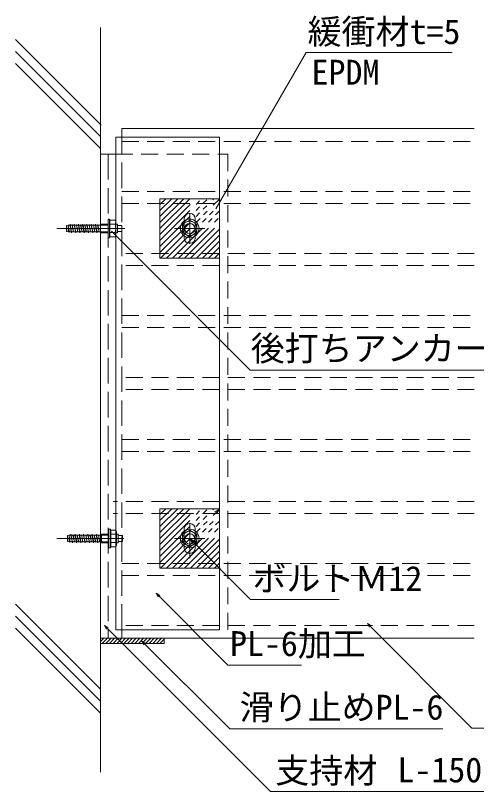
# Model space of a CAD drawing. Units: millimetres, scale not verified. Extents: x -2014 to 1947, y -1404 to 1404.
# Drawn here: x -1196 to -653, y -833 to 80 of the extents above; entities that cross this region are included whole.
import ezdxf
from ezdxf.enums import TextEntityAlignment as Align

# ---------------------------------------------------------------- set-up
doc = ezdxf.new("R2010")
doc.units = ezdxf.units.MM
doc.header["$LTSCALE"] = 10
for name, pattern in [('CHAIN2', [12, 9, -1, 1, -1]), ('DASHED2', [3, 2, -1]), ('DASHED3', [4, 3, -1]), ('DOUBLE_CHAIN1', [8.8, 5, -1, 0.6, -0.6, 0.6, -1])]:
    doc.linetypes.add(name, pattern=pattern)
for name, color, linetype, lineweight in [('0-0', 2, 'Continuous', 18), ('0-1', 7, 'Continuous', 9), ('0-3', 7, 'Continuous', 9), ('0-4', 7, 'Continuous', 18), ('0-9', 7, 'Continuous', 9)]:
    doc.layers.add(name, color=color, linetype=linetype, lineweight=lineweight)
doc.styles.add('ＭＳ ゴシック', font='')
doc.styles.get('ＭＳ ゴシック').set_extended_font_data('MS Gothic')

msp = doc.modelspace()

# ---------------------------------------------------------------- linework, layer by layer
at = {"layer": '0-0', "color": 7, "lineweight": 9}
msp.add_line((-959.86, -147.43), (-853.76, 36.34), dxfattribs=at)
at = {"layer": '0-0', "linetype": 'DASHED3'}
msp.add_line((-1070.8, -53.13), (-1070.8, -653.13), dxfattribs=at)
at = {"layer": '0-0'}
for p, q in [((-1070.8, -53.13), (-655.8, -53.13)), ((-1070.8, -653.13), (-655.8, -653.13))]:
    msp.add_line(p, q, dxfattribs=at)
at = {"layer": '0-0', "color": 7, "linetype": 'DASHED2'}
for p, q in [((-1070.8, -68.13), (-655.8, -68.13)), ((-1070.8, -127.13), (-655.8, -127.13)), ((-1070.8, -141.13), (-655.8, -141.13)), ((-655.8, -200.13), (-1070.8, -200.13)), ((-655.8, -214.13), (-1070.8, -214.13)), ((-1070.8, -273.13), (-655.8, -273.13)), ((-1070.8, -287.13), (-655.8, -287.13)), ((-655.8, -346.13), (-1070.8, -346.13)), ((-655.8, -360.13), (-1070.8, -360.13)), ((-1070.8, -419.13), (-655.8, -419.13)), ((-1070.8, -433.13), (-655.8, -433.13)), ((-655.8, -492.13), (-1080.8, -492.13)), ((-655.8, -506.13), (-1080.8, -506.13)), ((-1070.8, -565.13), (-655.8, -565.13)), ((-1070.8, -579.13), (-655.8, -579.13)), ((-655.8, -638.13), (-1070.8, -638.13))]:
    msp.add_line(p, q, dxfattribs=at)
at = {"layer": '0-0', "color": 7, "linetype": 'CHAIN2'}
for p, q in [((-1067.05, -170.63), (-1147.26, -170.63)), ((-1068.2, -535.63), (-1147.26, -535.63))]:
    msp.add_line(p, q, dxfattribs=at)
at = {"layer": '0-1', "lineweight": 18}
for p, q in [((-1095.8, 65.84), (-1095.8, -810.9)), ((-1195.8, 51.68), (-1095.17, -48.95)), ((-1195.8, 37.54), (-1095.8, -62.46)), ((-1195.8, 23.39), (-1095.8, -76.61)), ((-1195.8, -613.09), (-1095.8, -713.09)), ((-1195.8, -627.23), (-1095.8, -727.23)), ((-1195.8, -641.37), (-1095.8, -741.37))]:
    msp.add_line(p, q, dxfattribs=at)
at = {"layer": '0-3', "lineweight": 18}
for p, q in [((-1077.8, -63.13), (-955.8, -63.13)), ((-991.3, -153.13), (-990.3, -153.13)), ((-997.3, -159.13), (-997.3, -161.76)), ((-984.3, -159.13), (-984.3, -161.76)), ((-997.3, -179.51), (-997.3, -182.13)), ((-984.3, -179.51), (-984.3, -182.13)), ((-990.3, -188.13), (-991.3, -188.13)), ((-990.3, -518.13), (-991.3, -518.13)), ((-997.3, -524.13), (-997.3, -526.76)), ((-984.3, -524.13), (-984.3, -526.76)), ((-997.3, -544.51), (-997.3, -547.13)), ((-984.3, -544.51), (-984.3, -547.13)), ((-991.3, -553.13), (-990.3, -553.13)), ((-1077.8, -643.13), (-1012.8, -643.13)), ((-1077.8, -643.13), (-955.8, -643.13))]:
    msp.add_line(p, q, dxfattribs=at)
at = {"layer": '0-3'}
for p, q in [((-1077.8, -63.13), (-1077.8, -643.13)), ((-955.8, -63.13), (-955.8, -643.13)), ((-1025.8, -135.63), (-1025.8, -205.63)), ((-1025.8, -135.63), (-955.8, -135.63)), ((-955.8, -135.63), (-955.8, -205.63)), ((-1085.2, -159.63), (-1086.8, -159.63)), ((-1086.8, -159.63), (-1086.8, -181.63)), ((-1084.8, -164.13), (-1085.2, -159.63)), ((-1085.2, -181.63), (-1085.2, -159.63)), ((-1084.8, -160.82), (-1084.8, -180.44)), ((-1078.62, -165.73), (-1077.8, -162.38)), ((-1077.8, -162.38), (-1077.8, -178.88)), ((-1133.8, -166.63), (-1135.8, -167.13)), ((-1135.8, -167.13), (-1135.8, -174.13)), ((-1133.8, -166.63), (-1086.8, -166.63)), ((-1133.8, -166.63), (-1133.8, -174.63)), ((-1133.8, -167.62), (-1132.42, -174.63)), ((-1133.8, -167.8), (-1132.5, -175.13)), ((-1133.8, -168.57), (-1132.5, -175.13)), ((-1131.68, -165.63), (-1131.86, -166.63)), ((-1131.86, -166.63), (-1129.92, -175.63)), ((-1129.92, -175.63), (-1131.68, -165.63)), ((-1131.68, -165.63), (-1129.74, -174.63)), ((-1129.09, -166.13), (-1129.18, -166.63)), ((-1127.5, -175.13), (-1129.18, -166.63)), ((-1129.09, -166.13), (-1127.5, -175.13)), ((-1129.09, -166.13), (-1127.42, -174.63)), ((-1126.68, -165.63), (-1126.86, -166.63)), ((-1126.86, -166.63), (-1124.92, -175.63)), ((-1124.92, -175.63), (-1126.68, -165.63)), ((-1126.68, -165.63), (-1124.74, -174.63)), ((-1124.09, -166.13), (-1124.18, -166.63)), ((-1122.5, -175.13), (-1124.18, -166.63)), ((-1124.09, -166.13), (-1122.5, -175.13)), ((-1124.09, -166.13), (-1122.42, -174.63)), ((-1121.68, -165.63), (-1121.86, -166.63)), ((-1121.86, -166.63), (-1119.92, -175.63)), ((-1119.92, -175.63), (-1121.68, -165.63)), ((-1121.68, -165.63), (-1119.74, -174.63)), ((-1119.09, -166.13), (-1119.18, -166.63)), ((-1117.5, -175.13), (-1119.18, -166.63)), ((-1119.09, -166.13), (-1117.5, -175.13)), ((-1119.09, -166.13), (-1117.42, -174.63)), ((-1116.68, -165.63), (-1116.86, -166.63)), ((-1116.86, -166.63), (-1114.92, -175.63)), ((-1114.92, -175.63), (-1116.68, -165.63)), ((-1116.68, -165.63), (-1114.74, -174.63)), ((-1114.09, -166.13), (-1114.18, -166.63)), ((-1112.5, -175.13), (-1114.18, -166.63)), ((-1114.09, -166.13), (-1112.5, -175.13)), ((-1114.09, -166.13), (-1112.42, -174.63)), ((-1111.68, -165.63), (-1111.86, -166.63)), ((-1111.86, -166.63), (-1109.92, -175.63)), ((-1109.92, -175.63), (-1111.68, -165.63)), ((-1111.68, -165.63), (-1109.74, -174.63)), ((-1109.09, -166.13), (-1109.18, -166.63)), ((-1107.5, -175.13), (-1109.18, -166.63)), ((-1109.09, -166.13), (-1107.5, -175.13)), ((-1109.09, -166.13), (-1107.42, -174.63)), ((-1106.68, -165.63), (-1106.86, -166.63)), ((-1106.86, -166.63), (-1104.92, -175.63)), ((-1104.92, -175.63), (-1106.68, -165.63)), ((-1106.68, -165.63), (-1104.74, -174.63)), ((-1104.09, -166.13), (-1104.18, -166.63)), ((-1102.5, -175.13), (-1104.18, -166.63)), ((-1104.09, -166.13), (-1102.5, -175.13)), ((-1104.09, -166.13), (-1102.42, -174.63)), ((-1101.68, -165.63), (-1101.86, -166.63)), ((-1101.86, -166.63), (-1099.92, -175.63)), ((-1099.92, -175.63), (-1101.68, -165.63)), ((-1101.68, -165.63), (-1099.74, -174.63)), ((-1099.09, -166.13), (-1099.18, -166.63)), ((-1097.5, -175.13), (-1099.18, -166.63)), ((-1097.5, -175.13), (-1099.09, -166.13)), ((-1099.09, -166.13), (-1097.42, -174.63)), ((-1095.8, -165.63), (-1095.8, -175.63)), ((-1095.8, -165.63), (-1086.8, -165.63)), ((-1078.62, -165.73), (-1084.8, -165.73)), ((-1075.8, -165.63), (-1077.8, -165.63)), ((-1075.8, -165.63), (-1075.8, -175.63)), ((-1070.8, -167.13), (-1075.8, -167.13)), ((-1070.8, -167.13), (-1070.8, -174.13)), ((-1133.8, -174.63), (-1135.8, -174.13)), ((-1133.8, -174.63), (-1086.8, -174.63)), ((-1132.5, -175.13), (-1132.42, -174.63)), ((-1129.92, -175.63), (-1129.74, -174.63)), ((-1127.5, -175.13), (-1127.42, -174.63)), ((-1124.92, -175.63), (-1124.74, -174.63)), ((-1122.5, -175.13), (-1122.42, -174.63)), ((-1119.92, -175.63), (-1119.74, -174.63)), ((-1117.5, -175.13), (-1117.42, -174.63)), ((-1114.92, -175.63), (-1114.74, -174.63)), ((-1112.5, -175.13), (-1112.42, -174.63)), ((-1109.92, -175.63), (-1109.74, -174.63)), ((-1107.5, -175.13), (-1107.42, -174.63)), ((-1104.92, -175.63), (-1104.74, -174.63)), ((-1102.5, -175.13), (-1102.42, -174.63)), ((-1099.92, -175.63), (-1099.74, -174.63)), ((-1097.5, -175.13), (-1097.42, -174.63)), ((-1095.8, -175.63), (-1086.8, -175.63)), ((-1085.2, -181.63), (-1086.8, -181.63)), ((-1084.8, -177.13), (-1085.2, -181.63)), ((-1078.62, -175.54), (-1084.8, -175.54)), ((-1078.7, -180.44), (-1084.8, -180.44)), ((-1077.8, -178.88), (-1078.7, -180.45)), ((-1078.62, -175.54), (-1077.8, -178.88)), ((-1075.8, -175.63), (-1077.8, -175.63)), ((-1070.8, -174.13), (-1075.8, -174.13)), ((-1025.8, -205.63), (-955.8, -205.63)), ((-1025.8, -500.63), (-1025.8, -570.63)), ((-1025.8, -500.63), (-955.8, -500.63)), ((-955.8, -500.63), (-955.8, -570.63)), ((-1084.2, -524.63), (-1085.8, -524.63)), ((-1085.8, -525.13), (-1085.8, -546.13)), ((-1083.8, -529.13), (-1084.2, -524.63)), ((-1084.2, -546.63), (-1084.2, -524.63)), ((-1083.8, -525.82), (-1083.8, -545.44)), ((-1077.62, -530.73), (-1076.8, -527.38)), ((-1076.8, -527.38), (-1076.8, -543.88)), ((-1132.8, -531.63), (-1134.8, -532.13)), ((-1134.8, -532.13), (-1134.8, -539.13)), ((-1132.8, -531.63), (-1085.8, -531.63)), ((-1132.8, -531.63), (-1132.8, -539.63)), ((-1132.8, -532.62), (-1131.42, -539.63)), ((-1132.8, -532.8), (-1131.5, -540.13)), ((-1132.8, -533.57), (-1131.5, -540.13)), ((-1130.68, -530.63), (-1130.86, -531.63)), ((-1130.86, -531.63), (-1128.92, -540.63)), ((-1128.92, -540.63), (-1130.68, -530.63)), ((-1130.68, -530.63), (-1128.74, -539.63)), ((-1128.09, -531.13), (-1128.18, -531.63)), ((-1126.5, -540.13), (-1128.18, -531.63)), ((-1128.09, -531.13), (-1126.5, -540.13)), ((-1128.09, -531.13), (-1126.42, -539.63)), ((-1125.68, -530.63), (-1125.86, -531.63)), ((-1125.86, -531.63), (-1123.92, -540.63)), ((-1123.92, -540.63), (-1125.68, -530.63)), ((-1125.68, -530.63), (-1123.74, -539.63)), ((-1123.09, -531.13), (-1123.18, -531.63)), ((-1121.5, -540.13), (-1123.18, -531.63)), ((-1123.09, -531.13), (-1121.5, -540.13)), ((-1123.09, -531.13), (-1121.42, -539.63)), ((-1120.68, -530.63), (-1120.86, -531.63)), ((-1120.86, -531.63), (-1118.92, -540.63)), ((-1118.92, -540.63), (-1120.68, -530.63)), ((-1120.68, -530.63), (-1118.74, -539.63)), ((-1118.09, -531.13), (-1118.18, -531.63)), ((-1116.5, -540.13), (-1118.18, -531.63)), ((-1118.09, -531.13), (-1116.5, -540.13)), ((-1118.09, -531.13), (-1116.42, -539.63)), ((-1115.68, -530.63), (-1115.86, -531.63)), ((-1115.86, -531.63), (-1113.92, -540.63)), ((-1113.92, -540.63), (-1115.68, -530.63)), ((-1115.68, -530.63), (-1113.74, -539.63)), ((-1113.09, -531.13), (-1113.18, -531.63)), ((-1111.5, -540.13), (-1113.18, -531.63)), ((-1113.09, -531.13), (-1111.5, -540.13)), ((-1113.09, -531.13), (-1111.42, -539.63)), ((-1110.68, -530.63), (-1110.86, -531.63)), ((-1110.86, -531.63), (-1108.92, -540.63)), ((-1108.92, -540.63), (-1110.68, -530.63)), ((-1110.68, -530.63), (-1108.74, -539.63)), ((-1108.09, -531.13), (-1108.18, -531.63)), ((-1106.5, -540.13), (-1108.18, -531.63)), ((-1108.09, -531.13), (-1106.5, -540.13)), ((-1108.09, -531.13), (-1106.42, -539.63)), ((-1105.68, -530.63), (-1105.86, -531.63)), ((-1105.86, -531.63), (-1103.92, -540.63)), ((-1103.92, -540.63), (-1105.68, -530.63)), ((-1105.68, -530.63), (-1103.74, -539.63)), ((-1103.09, -531.13), (-1103.18, -531.63)), ((-1101.5, -540.13), (-1103.18, -531.63)), ((-1103.09, -531.13), (-1101.5, -540.13)), ((-1103.09, -531.13), (-1101.42, -539.63)), ((-1100.68, -530.63), (-1100.86, -531.63)), ((-1100.86, -531.63), (-1098.92, -540.63)), ((-1098.92, -540.63), (-1100.68, -530.63)), ((-1100.68, -530.63), (-1098.74, -539.63)), ((-1098.09, -531.13), (-1098.18, -531.63)), ((-1096.5, -540.13), (-1098.18, -531.63)), ((-1096.5, -540.13), (-1098.09, -531.13)), ((-1098.09, -531.13), (-1096.42, -539.63)), ((-1094.8, -530.63), (-1094.8, -540.63)), ((-1094.8, -530.63), (-1085.8, -530.63)), ((-1077.62, -530.73), (-1083.8, -530.73)), ((-1074.8, -530.63), (-1076.8, -530.63)), ((-1074.8, -530.63), (-1074.8, -540.63)), ((-1069.8, -532.13), (-1074.8, -532.13)), ((-1069.8, -532.13), (-1069.8, -539.13)), ((-1132.8, -539.63), (-1134.8, -539.13)), ((-1132.8, -539.63), (-1085.8, -539.63)), ((-1131.5, -540.13), (-1131.42, -539.63)), ((-1128.92, -540.63), (-1128.74, -539.63)), ((-1126.5, -540.13), (-1126.42, -539.63)), ((-1123.92, -540.63), (-1123.74, -539.63)), ((-1121.5, -540.13), (-1121.42, -539.63)), ((-1118.92, -540.63), (-1118.74, -539.63)), ((-1116.5, -540.13), (-1116.42, -539.63)), ((-1113.92, -540.63), (-1113.74, -539.63)), ((-1111.5, -540.13), (-1111.42, -539.63)), ((-1108.92, -540.63), (-1108.74, -539.63)), ((-1106.5, -540.13), (-1106.42, -539.63)), ((-1103.92, -540.63), (-1103.74, -539.63)), ((-1101.5, -540.13), (-1101.42, -539.63)), ((-1098.92, -540.63), (-1098.74, -539.63)), ((-1096.5, -540.13), (-1096.42, -539.63)), ((-1094.8, -540.63), (-1085.8, -540.63)), ((-1084.2, -546.63), (-1085.8, -546.63)), ((-1083.8, -542.13), (-1084.2, -546.63)), ((-1077.62, -540.54), (-1083.8, -540.54)), ((-1077.7, -545.44), (-1083.8, -545.44)), ((-1076.8, -543.88), (-1077.7, -545.45)), ((-1077.62, -540.54), (-1076.8, -543.88)), ((-1074.8, -540.63), (-1076.8, -540.63)), ((-1069.8, -539.13), (-1074.8, -539.13)), ((-1025.8, -570.63), (-955.8, -570.63)), ((-1095.8, -659.13), (-1020.8, -659.13))]:
    msp.add_line(p, q, dxfattribs=at)
at = {"layer": '0-3', "color": 2, "lineweight": 18}
for p, q in [((-1095.8, -83.13), (-1077.8, -83.13)), ((-1070.8, -643.13), (-1070.8, -653.13))]:
    msp.add_line(p, q, dxfattribs=at)
at = {"layer": '0-3', "color": 2, "linetype": 'DASHED3', "lineweight": 18}
msp.add_line((-1086.8, -83.13), (-1086.8, -653.13), dxfattribs=at)
at = {"layer": '0-3', "linetype": 'DOUBLE_CHAIN1'}
for p, q in [((-1025.8, -199.03), (-962.4, -135.63)), ((-1025.8, -191.96), (-969.48, -135.63)), ((-1025.8, -184.89), (-976.55, -135.63)), ((-1025.8, -177.81), (-983.62, -135.63)), ((-1025.8, -170.74), (-990.69, -135.63)), ((-1025.8, -163.67), (-997.76, -135.63)), ((-1025.8, -156.6), (-1004.83, -135.63)), ((-1025.8, -149.53), (-1011.9, -135.63)), ((-1025.8, -142.46), (-1018.97, -135.63)), ((-1025.33, -205.63), (-955.8, -136.1)), ((-1018.26, -205.63), (-955.8, -143.17)), ((-1011.19, -205.63), (-955.8, -150.24)), ((-1004.12, -205.63), (-955.8, -157.31)), ((-997.05, -205.63), (-955.8, -164.38)), ((-989.98, -205.63), (-955.8, -171.45)), ((-982.91, -205.63), (-955.8, -178.52)), ((-975.84, -205.63), (-955.8, -185.6)), ((-968.76, -205.63), (-955.8, -192.67)), ((-961.69, -205.63), (-955.8, -199.74)), ((-1025.8, -564.03), (-962.4, -500.63)), ((-1025.8, -556.96), (-969.48, -500.63)), ((-1025.8, -549.89), (-976.55, -500.63)), ((-1025.8, -542.81), (-983.62, -500.63)), ((-1025.8, -535.74), (-990.69, -500.63)), ((-1025.8, -528.67), (-997.76, -500.63)), ((-1025.8, -521.6), (-1004.83, -500.63)), ((-1025.8, -514.53), (-1011.9, -500.63)), ((-1025.8, -507.46), (-1018.97, -500.63)), ((-1025.33, -570.63), (-955.8, -501.1)), ((-1018.26, -570.63), (-955.8, -508.17)), ((-1011.19, -570.63), (-955.8, -515.24)), ((-1004.12, -570.63), (-955.8, -522.31)), ((-997.05, -570.63), (-955.8, -529.38)), ((-989.98, -570.63), (-955.8, -536.45)), ((-982.91, -570.63), (-955.8, -543.52)), ((-975.84, -570.63), (-955.8, -550.6)), ((-968.76, -570.63), (-955.8, -557.67)), ((-961.69, -570.63), (-955.8, -564.74))]:
    msp.add_line(p, q, dxfattribs=at)
at = {"layer": '0-3', "linetype": 'CHAIN2', "lineweight": 18}
for p, q in [((-990.8, -188.63), (-990.8, -152.63)), ((-972.8, -170.63), (-1008.8, -170.63)), ((-990.8, -558.86), (-990.8, -517.63)), ((-972.91, -535.63), (-1008.8, -535.63))]:
    msp.add_line(p, q, dxfattribs=at)
at = {"layer": '0-3', "linetype": 'DASHED2', "lineweight": 18}
for p, q in [((-997.3, -161.76), (-997.3, -179.51)), ((-984.3, -161.76), (-984.3, -179.51)), ((-997.3, -526.76), (-997.3, -544.51)), ((-984.3, -526.76), (-984.3, -544.51))]:
    msp.add_line(p, q, dxfattribs=at)
at = {"layer": '0-3', "color": 3, "lineweight": 18}
for p, q in [((-990.8, -525.82), (-999.3, -530.73)), ((-982.3, -530.73), (-990.8, -525.82)), ((-999.3, -530.73), (-999.3, -540.54)), ((-982.3, -540.54), (-982.3, -530.73)), ((-999.3, -540.54), (-990.8, -545.45)), ((-990.8, -545.45), (-982.3, -540.54))]:
    msp.add_line(p, q, dxfattribs=at)
at = {"layer": '0-3', "color": 2, "linetype": 'DASHED2', "lineweight": 18}
msp.add_lwpolyline([(-1077.8, -83.13), (-945.8, -83.13), (-945.8, -653.13)], dxfattribs=at)
at = {"layer": '0-3'}
for points in [[(-1077.8, -162.38), (-1078.7, -160.82), (-1084.8, -160.82)], [(-1076.8, -527.38), (-1077.7, -525.82), (-1083.8, -525.82)]]:
    msp.add_lwpolyline(points, dxfattribs=at)
at = {"layer": '0-3', "color": 3, "lineweight": 18}
msp.add_lwpolyline([(-982.3, -165.73), (-990.8, -160.82), (-999.3, -165.73), (-999.3, -175.54), (-990.8, -180.45), (-982.3, -175.54)], close=True, dxfattribs=at)
for centre, radius in [((-990.8, -170.63), 11), ((-990.8, -170.63), 8.5), ((-990.8, -170.63), 6), ((-990.8, -535.63), 11), ((-990.8, -535.63), 8.5), ((-990.72, -536.25), 6)]:
    msp.add_circle(centre, radius, dxfattribs=at)
at = {"layer": '0-3', "lineweight": 18}
for centre, start, end in [((-991.3, -159.13), 90, 180), ((-990.3, -159.13), 0, 90), ((-991.3, -182.13), 180, 270), ((-990.3, -182.13), 270, 0), ((-991.3, -524.13), 90, 180), ((-990.3, -524.13), 0, 90), ((-991.3, -547.13), 180, 270), ((-990.3, -547.13), 270, 0)]:
    msp.add_arc(centre, 6, start, end, dxfattribs=at)
at = {"layer": '0-3'}
for centre in [(-1092.8, -170.63), (-1091.8, -535.63)]:
    msp.add_arc(centre, 15, 340.90288, 19.09647, dxfattribs=at)
at = {"layer": '0-4'}
for p, q in [((-1095.8, -653.13), (-1020.8, -653.13)), ((-1095.8, -657.04), (-1091.89, -653.13)), ((-1093.65, -659.13), (-1087.65, -653.13)), ((-1089.4, -659.13), (-1083.4, -653.13)), ((-1085.16, -659.13), (-1079.16, -653.13)), ((-1080.92, -659.13), (-1074.92, -653.13)), ((-1076.68, -659.13), (-1070.68, -653.13)), ((-1072.43, -659.13), (-1066.43, -653.13)), ((-1068.19, -659.13), (-1062.19, -653.13)), ((-1063.95, -659.13), (-1057.95, -653.13)), ((-1059.7, -659.13), (-1053.7, -653.13)), ((-1055.46, -659.13), (-1049.46, -653.13)), ((-1051.22, -659.13), (-1045.22, -653.13)), ((-1046.98, -659.13), (-1040.98, -653.13)), ((-1042.73, -659.13), (-1036.73, -653.13)), ((-1038.49, -659.13), (-1032.49, -653.13)), ((-1034.25, -659.13), (-1028.25, -653.13)), ((-1030.01, -659.13), (-1024.01, -653.13)), ((-1025.76, -659.13), (-1020.8, -654.17)), ((-1020.8, -653.13), (-1020.8, -659.13))]:
    msp.add_line(p, q, dxfattribs=at)
at = {"layer": '0-9'}
for p, q in [((-853.76, 36.34), (-682.05, 36.34)), ((-955.8, -501.1), (-961.43, -504.35)), ((-955.8, -501.1), (-959.05, -506.73)), ((-990.8, -535.63), (-919.12, -607.32)), ((-990.8, -535.63), (-986.47, -538.13)), ((-990.8, -535.63), (-988.3, -539.96)), ((-1030.44, -600.05), (-1026.11, -602.55)), ((-1030.44, -600.05), (-1027.94, -604.38)), ((-1091.23, -638.06), (-1086.9, -640.56)), ((-1091.23, -638.06), (-1088.73, -642.4)), ((-781.55, -635.87), (-777.22, -638.37)), ((-781.55, -635.87), (-779.05, -640.2)), ((-1047.13, -656.34), (-1042.8, -658.84)), ((-1047.13, -656.34), (-1044.63, -660.67))]:
    msp.add_line(p, q, dxfattribs=at)
at = {"layer": '0-9', "color": 2, "lineweight": 18}
msp.add_line((-1070.8, -53.13), (-1070.8, -63.13), dxfattribs=at)
at = {"layer": '0-9', "lineweight": 18}
msp.add_line((-919.12, -607.32), (-814.86, -607.32), dxfattribs=at)
for points in [[(-1082.97, -173.9), (-919.56, -337.31), (-576.87, -337.31)], [(-1030.44, -600.05), (-945.93, -684.57), (-859.13, -684.57)], [(-1091.23, -638.06), (-895.85, -833.45), (-500.1, -833.45)], [(-781.55, -635.87), (-658.59, -758.83), (-371.87, -758.83)], [(-1047.13, -656.34), (-943.58, -759.89), (-692.75, -759.89)]]:
    msp.add_lwpolyline(points, dxfattribs=at)

# ---------------------------------------------------------------- texts
at = {"layer": '0-9', "style": 'ＭＳ ゴシック'}
for s, p in [('緩衝材t=5\u300070×70', (-852.06, 37.61)), ('EPDM', (-847.4, -10.22)), ('後打ちアンカーM12', (-918.97, -335.28)), ('ボルトＭ12', (-916.89, -606.1)), ('PL-6加工', (-943.35, -682.85)), ('滑り止めPL-6', (-932.05, -757.76)), ('支持材', (-890.04, -832.23)), ('L-150×90×9', (-746.26, -831.48))]:
    msp.add_text(s, height=29.33, dxfattribs=at).set_placement(p, align=Align.BOTTOM_LEFT)

doc.saveas('drawing.dxf')
